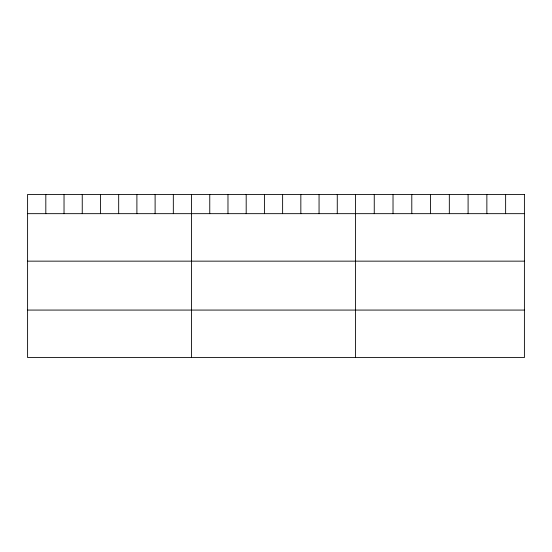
<?xml version="1.0" encoding="UTF-8"?>
<svg xmlns="http://www.w3.org/2000/svg" width="552" height="552" viewBox="0 0 552 552"><rect width="100%" height="100%" fill="white"/><g stroke="black" fill="none" stroke-linecap="round" stroke-linejoin="round"><path stroke-width="0.83" d="M27.6 213.665L524.4 213.665M27.6 261.151L524.4 261.151M27.6 310.072L524.4 310.072M505.632 194.442L505.632 213.665M486.864 194.442L486.864 213.665M468.096 194.442L468.096 213.665M449.328 194.442L449.328 213.665M430.56 194.442L430.56 213.665M411.792 194.442L411.792 213.665M393.024 194.442L393.024 213.665M374.256 194.442L374.256 213.665M355.488 194.442L355.488 357.558M337.272 194.442L337.272 213.665M319.056 194.442L319.056 213.665M300.84 194.442L300.84 213.665M282.624 194.442L282.624 213.665M264.408 194.442L264.408 213.665M246.192 194.442L246.192 213.665M227.976 194.442L227.976 213.665M209.76 194.442L209.76 213.665M191.544 194.442L191.544 357.558M173.328 194.442L173.328 213.665M155.112 194.442L155.112 213.665M136.896 194.442L136.896 213.665M118.68 194.442L118.68 213.665M100.464 194.442L100.464 213.665M82.248 194.442L82.248 213.665M64.032 194.442L64.032 213.665M45.816 194.442L45.816 213.665M524.4 194.442L27.6 194.442L27.6 357.558L524.4 357.558L524.4 194.442"/></g></svg>
